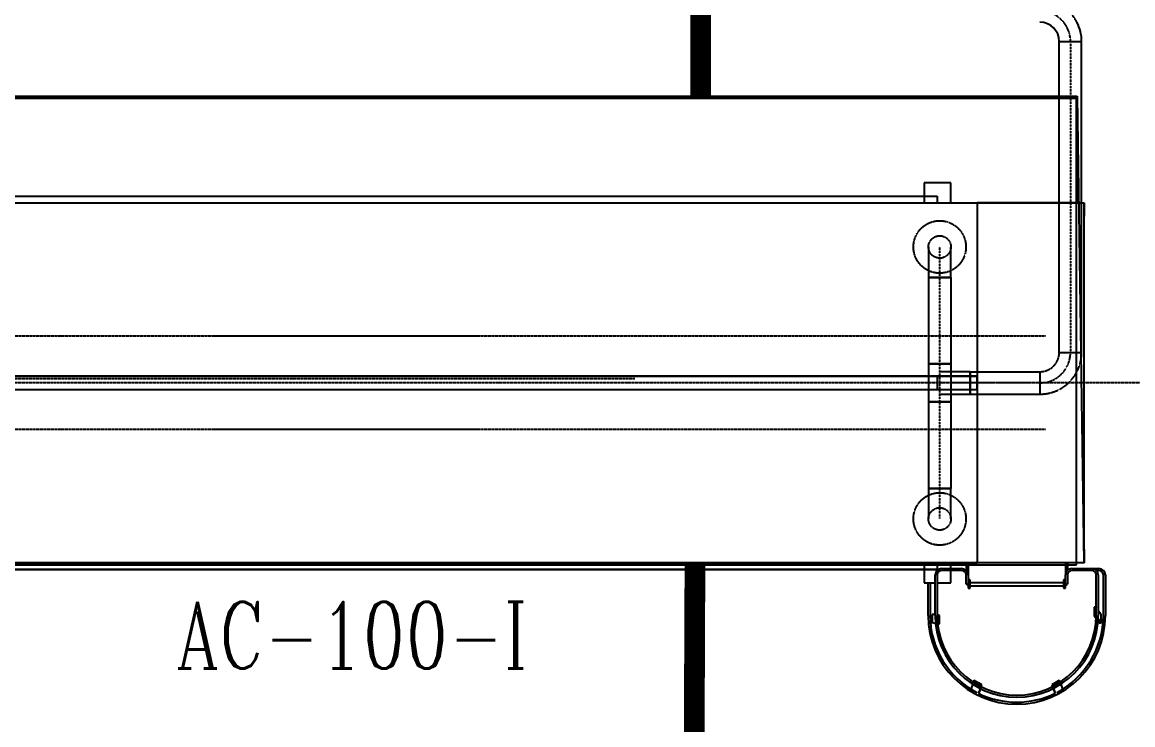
# Model space of a CAD drawing. Header units: millimetres. Extents: x -10011772 to -8149599, y 2847708 to 3434448.
# Drawn here: x -9528684 to -9512021, y 3181163 to 3191703 of the extents above; entities that cross this region are included whole.
import ezdxf

# ---------------------------------------------------------------- set-up
doc = ezdxf.new("R2010")
doc.units = ezdxf.units.MM
for name, pattern in [('DASHDOT2', [0.5, 0.25, -0.125, 0, -0.125]), ('DIVIDE2', [0.625, 0.25, -0.125, 0, -0.125, 0, -0.125]), ('HIDDEN2', [0.1875, 0.125, -0.0625])]:
    doc.linetypes.add(name, pattern=pattern)
doc.layers.add('总平面底图', color=9, linetype='Continuous')
doc.layers.add('电气-接地设计-接地线', color=3, linetype='接地线')
doc.styles.add('EESLTYPE', font='TXT.shx')
doc.styles.get("Standard").update_dxf_attribs({"font": 'romanc.SHX', "width": 0.75, "bigfont": 'hztxt.shx'})
doc.linetypes.add('接地线', pattern='A,500,["/",EESLTYPE,S=200,R=0,X=0,Y=-100],-200,60,-200', length=960)

# ---------------------------------------------------------------- blocks, each defined once
blk = doc.blocks.new('总平面底图 爆炸危险区 LOCATION I')
at = {"layer": '总平面底图', "linetype": 'Continuous'}
for p, q in [((218164.6, 131983.1), (218332.9, 131983.1)), ((218164.6, 131983.1), (218332.9, 131983.1)), ((218164.6, 131571.6), (218164.6, 131983.1)), ((218332.9, 130771.6), (218332.9, 131983.1)), ((207300, 131571.6), (218300, 131571.6)), ((218300, 131571.6), (218300, 130771.6)), ((218300, 131571.6), (218300, 130771.6)), ((218300, 131571.6), (218350, 128071.6)), ((217151.9, 130921.6), (217151.9, 130771.6)), ((217151.9, 130921.6), (217151.9, 130771.6)), ((217351.9, 130921.6), (217151.9, 130921.6)), ((217351.9, 130921.6), (217151.9, 130921.6)), ((217351.9, 130771.6), (217351.9, 130921.6)), ((217351.9, 130771.6), (217351.9, 130921.6)), ((208350, 130821.6), (217250, 130821.6)), ((208350, 130821.6), (217250, 130821.6)), ((217250, 130821.6), (217250, 130771.6)), ((217250, 130821.6), (217250, 130771.6)), ((208050, 130771.6), (217550, 130771.6)), ((208050, 130771.6), (217550, 130771.6)), ((218300, 130771.6), (217550, 130771.6)), ((217550, 130771.6), (218300, 130771.6)), ((217550, 130771.6), (217550, 129471.6)), ((217550, 130771.6), (217550, 129471.6)), ((217550, 130771.6), (218350, 130771.6)), ((217550, 130771.6), (218350, 130771.6)), ((218350, 130771.6), (218351.9, 130771.6)), ((218350, 130771.6), (218351.9, 130771.6)), ((218350, 130771.6), (218350, 128071.6)), ((218350, 130771.6), (218350, 128071.6)), ((218351.9, 130771.6), (218351.9, 130671.6)), ((218351.9, 130771.6), (218351.9, 130671.6)), ((218351.9, 130671.6), (218350, 130671.6)), ((218350, 130671.6), (218351.9, 130671.6)), ((217550, 129471.6), (208332.6, 129471.6)), ((208332.6, 129471.6), (217550, 129471.6)), ((217250, 129471.6), (217250, 129371.6)), ((217250, 129471.6), (217250, 129371.6)), ((217352.1, 129471.6), (217352.1, 129371.6)), ((217496.5, 129421.6), (217496.5, 129471.6)), ((217496.5, 129471.6), (217496.5, 129371.6)), ((217550, 129371.6), (217550, 129471.6)), ((217550, 129471.6), (217550, 129371.6)), ((217496.5, 129371.6), (217496.5, 129421.6)), ((208332.6, 129371.6), (217550, 129371.6)), ((208332.6, 129371.6), (217550, 129371.6)), ((217550, 129371.6), (217550, 128071.6)), ((217550, 129371.6), (217550, 128071.6)), ((218350, 128171.6), (218351.9, 128171.6)), ((218350, 128171.6), (218351.9, 128171.6)), ((218351.9, 128171.6), (218351.9, 128071.6)), ((218351.9, 128171.6), (218351.9, 128071.6)), ((217550, 128071.6), (208050, 128071.6)), ((208050, 128071.6), (217550, 128071.6)), ((217151.9, 128071.6), (217151.9, 127921.6)), ((217151.9, 128071.6), (217151.9, 127921.6)), ((217250, 128071.6), (217250, 128021.6)), ((217250, 128071.6), (217250, 128021.6)), ((217351.9, 128029.7), (217351.9, 128071.6)), ((217351.9, 128029.7), (217351.9, 128071.6)), ((217465.3, 128071.6), (217465.3, 128016.6)), ((217480.5, 128071.6), (217480.5, 127981.4)), ((218350, 128071.6), (217550, 128071.6)), ((218350, 128071.6), (217550, 128071.6)), ((218211, 128071.6), (218211, 127981.4)), ((218226.3, 128071.6), (218226.3, 128016.6)), ((218351.9, 128071.6), (218350, 128071.6)), ((218350, 128071.6), (218351.9, 128071.6)), ((217250, 128021.6), (208350, 128021.6)), ((208350, 128021.6), (217250, 128021.6)), ((217234.2, 127676.6), (217234.2, 127981.4)), ((217249.4, 127981.4), (217249.4, 127676.6)), ((217282.4, 128029.7), (217432.3, 128029.7)), ((217432.3, 128014.4), (217282.4, 128014.4)), ((217351.9, 127921.6), (217351.9, 128014.4)), ((217351.9, 127921.6), (217351.9, 128014.4)), ((217465.3, 127912.8), (217465.3, 127981.4)), ((217480.5, 127981.4), (217480.5, 127944.6)), ((218211, 127944.6), (218211, 127981.4)), ((218226.3, 127981.4), (218226.3, 127912.8)), ((218259.3, 128029.7), (218409.1, 128029.7)), ((218409.1, 128014.4), (218259.3, 128014.4)), ((218409.1, 128029.7), (218462.5, 128029.7)), ((218442.2, 127676.6), (218442.2, 127981.4)), ((218462.5, 128014.4), (218444.3, 128014.4)), ((218457.4, 127981.4), (218457.4, 127676.6)), ((218495.5, 127676.6), (218495.5, 127981.4)), ((218510.7, 127981.4), (218510.7, 127676.6)), ((217151.9, 127921.6), (217234.2, 127921.6)), ((217151.9, 127921.6), (217234.2, 127921.6)), ((217180.8, 127676.6), (217180.8, 127921.6)), ((217196.1, 127921.6), (217196.1, 127676.6)), ((217249.4, 127921.6), (217351.9, 127921.6)), ((217249.4, 127921.6), (217351.9, 127921.6)), ((217480.5, 127912.8), (217465.3, 127912.8)), ((217475.5, 127912.8), (217475.5, 127900.1)), ((217475.5, 127900.1), (217480.5, 127900.1)), ((217495.8, 127944.6), (217480.5, 127944.6)), ((217480.5, 127944.6), (217480.5, 127881.1)), ((217495.8, 127881.1), (217495.8, 127944.6)), ((217495.8, 127925.5), (218195.8, 127925.5)), ((217495.8, 127900.1), (218195.8, 127900.1)), ((218195.8, 127944.6), (218195.8, 127881.1)), ((218211, 127944.6), (218195.8, 127944.6)), ((218211, 127881.1), (218211, 127944.6)), ((218226.3, 127912.8), (218211, 127912.8)), ((218211, 127900.1), (218216.1, 127900.1)), ((218216.1, 127912.8), (218216.1, 127900.1)), ((217480.5, 127881.1), (217495.8, 127881.1)), ((218195.8, 127881.1), (218211, 127881.1)), ((218426.1, 127738.9), (218426.1, 127675.4)), ((218441.4, 127738.9), (218426.1, 127738.9)), ((218441.4, 127675.4), (218441.4, 127738.9)), ((218441.4, 127738.8), (218442.2, 127737.7)), ((217211.3, 127685.5), (217211.3, 127622)), ((217226.6, 127685.5), (217211.3, 127685.5)), ((217234.2, 127681), (217211.3, 127685.5)), ((217234.2, 127684), (217226.6, 127685.5)), ((217265.4, 127677.8), (217249.4, 127681)), ((217250.2, 127677.8), (217249.4, 127678)), ((217250.2, 127677.8), (217250.2, 127614.3)), ((217265.4, 127677.8), (217250.2, 127677.8)), ((217265.4, 127677.8), (217265.4, 127677.8)), ((217265.4, 127614.3), (217265.4, 127677.8)), ((217265.4, 127665.3), (217265.4, 127677.8)), ((218426.1, 127675.4), (218441.4, 127675.4)), ((218426.2, 127675.4), (218441.7, 127654)), ((218441.4, 127675.5), (218442.2, 127674.4)), ((218457, 127654.1), (218480.3, 127622.1)), ((218457.4, 127716.8), (218480.3, 127685.4)), ((218480.3, 127622.1), (218480.3, 127685.4)), ((217237.1, 127616.9), (217211.3, 127622)), ((217250.2, 127614.3), (217265.4, 127614.3)), ((218456, 127634.5), (218465, 127622)), ((218465, 127622), (218480.3, 127622.1)), ((217515.3, 127161.9), (217502.7, 127124.9)), ((217527.7, 127189.2), (217520.1, 127176)), ((217520.1, 127176), (217575.1, 127144.2)), ((217527.6, 127189), (217524.3, 127183.3)), ((217527.6, 127189), (217527.6, 127189)), ((217582.7, 127157.4), (217527.7, 127189.2)), ((217582.8, 127157.6), (217559.1, 127171.1)), ((217575.1, 127144.2), (217582.7, 127157.4)), ((217575.5, 127145), (217578.5, 127150.1)), ((217582.7, 127157.4), (217578, 127143.7)), ((217582.8, 127157.6), (217582.7, 127157.4)), ((217582.7, 127157.5), (217582.8, 127157.6)), ((218163.9, 127189.2), (218108.9, 127157.4)), ((218108.9, 127157.4), (218116.5, 127144.2)), ((218108.9, 127157.3), (218113.5, 127143.7)), ((218108.9, 127157.3), (218108.9, 127157.3)), ((218108.9, 127157.3), (218112.3, 127151.5)), ((218116.5, 127144.2), (218171.5, 127176)), ((218163.8, 127189.3), (218142.1, 127176.7)), ((218163.8, 127189.2), (218163.8, 127189.3)), ((218171.5, 127176), (218163.9, 127189.2)), ((218171.1, 127176.7), (218168, 127181.9)), ((218176.3, 127161.9), (218188.9, 127124.9)), ((217570.5, 127130.4), (217557.9, 127093.5)), ((217559, 127093.6), (217563.7, 127101.7)), ((217573.1, 127129.1), (217563.7, 127101.7)), ((218118.5, 127129.1), (218128, 127101.4)), ((218121.2, 127130.5), (218133.9, 127093.3)), ((218128, 127101.4), (218132.5, 127093.6))]:
    blk.add_line(p, q, dxfattribs=at)
at = {"layer": '总平面底图', "linetype": 'DIVIDE2'}
for p, q in [((218248.7, 131983.1), (218248.7, 131983.1)), ((218248.7, 131983.1), (218248.7, 131983.1)), ((218248.7, 131983.1), (218248.7, 131571.6)), ((218248.7, 131571.6), (218248.7, 129650.2)), ((217267.9, 130213), (217267.9, 130441.6)), ((217267.9, 130213), (217267.9, 130213)), ((217267.9, 130213), (217267.9, 130213)), ((217267.9, 129564.3), (217267.9, 130213)), ((218248.7, 129650.2), (218248.7, 129650.2)), ((218248.7, 129650.2), (218248.7, 129650.1)), ((217267.9, 129564.3), (217267.9, 129564.3)), ((217267.9, 129471.6), (217267.9, 129564.3)), ((217267.9, 129564.3), (217267.9, 129564.3)), ((217267.9, 129371.6), (217267.9, 129471.6)), ((217352.1, 129421.6), (217267.9, 129421.6)), ((217496.5, 129421.6), (217352.1, 129421.6)), ((217496.5, 129421.6), (217496.5, 129421.6)), ((217496.5, 129421.6), (217496.5, 129421.6)), ((217550, 129421.6), (217496.5, 129421.6)), ((218020.1, 129421.6), (217550, 129421.6)), ((218020.1, 129421.6), (218020.1, 129421.6)), ((218020.1, 129421.6), (218020.1, 129421.6)), ((217267.9, 129278.8), (217267.9, 129371.6)), ((217267.9, 129278.8), (217267.9, 129278.8)), ((217267.9, 128630.2), (217267.9, 129278.8)), ((217267.9, 128630.2), (217267.9, 128630.2)), ((217267.9, 128630.2), (217267.9, 128630.1)), ((217267.9, 128401.6), (217267.9, 128630.2))]:
    blk.add_line(p, q, dxfattribs=at)
at = {"layer": '总平面底图'}
for p, q in [((207094.8, 131557.7), (218294.8, 131557.7)), ((218294.8, 128057.7), (218294.8, 131557.7)), ((207094.8, 128057.7), (218294.8, 128057.7))]:
    blk.add_line(p, q, dxfattribs=at)
at = {"layer": '总平面底图', "linetype": 'HIDDEN2'}
for p, q in [((218164.6, 129650.2), (218164.6, 131571.6)), ((218332.9, 129650.2), (218332.9, 130771.6)), ((217183.8, 130441.6), (217183.8, 130213)), ((217352.1, 130213), (217352.1, 130441.6)), ((217183.8, 130213), (217267.9, 130213)), ((217267.9, 130213), (217183.8, 130213)), ((217183.8, 130213), (217183.8, 129564.3)), ((217267.9, 130213), (217352.1, 130213)), ((217352.1, 130213), (217267.9, 130213)), ((217352.1, 130213), (217352.1, 129564.3)), ((218164.6, 129650.2), (218332.9, 129650.2)), ((218164.6, 129650.2), (218332.9, 129650.2)), ((217183.8, 129564.3), (217352.1, 129564.3)), ((217183.8, 129564.3), (217183.8, 129278.8)), ((217267.9, 129564.3), (217183.8, 129564.3)), ((217352.1, 129564.3), (217267.9, 129564.3)), ((217352.1, 129564.3), (217352.1, 129471.6)), ((217496.5, 129505.7), (217267.9, 129505.7)), ((217496.5, 129471.6), (217496.5, 129505.7)), ((217496.5, 129505.7), (217496.5, 129471.6)), ((217496.5, 129505.7), (218020.1, 129505.7)), ((218020.1, 129505.7), (218020.1, 129337.4)), ((218020.1, 129505.7), (218020.1, 129337.4)), ((217267.9, 129337.4), (217496.5, 129337.4)), ((217352.1, 129371.6), (217352.1, 129278.8)), ((217496.5, 129337.4), (217496.5, 129371.6)), ((217496.5, 129371.6), (217496.5, 129337.4)), ((217496.5, 129337.4), (218020.1, 129337.4)), ((217183.8, 129278.8), (217352.1, 129278.8)), ((217267.9, 129278.8), (217183.8, 129278.8)), ((217183.8, 129278.8), (217183.8, 128630.2)), ((217352.1, 129278.8), (217267.9, 129278.8)), ((217352.1, 129278.8), (217352.1, 128630.2)), ((217267.9, 128630.2), (217183.8, 128630.2)), ((217183.8, 128630.2), (217267.9, 128630.2)), ((217183.8, 128630.2), (217183.8, 128401.6)), ((217352.1, 128630.2), (217267.9, 128630.2)), ((217267.9, 128630.2), (217352.1, 128630.2)), ((217352.1, 128401.6), (217352.1, 128630.2))]:
    blk.add_line(p, q, dxfattribs=at)
at = {"layer": '总平面底图', "linetype": 'DASHDOT2'}
for p, q in [((208050, 129775.8), (213805.4, 129775.8)), ((211815.1, 129775.8), (218065.1, 129775.8)), ((208350, 129455.7), (214980.4, 129455.7)), ((208350, 129425.8), (210640.1, 129425.8)), ((210640.1, 129425.8), (217250, 129425.8)), ((217250, 129425.8), (219240.1, 129425.8)), ((208050, 129075.8), (213805.4, 129075.8)), ((211815.1, 129075.8), (218065.1, 129075.8))]:
    blk.add_line(p, q, dxfattribs=at)
at = {"layer": '总平面底图', "linetype": 'HIDDEN2'}
for centre, radius in [((217267.9, 130441.6), 196.8), ((217267.9, 130441.6), 84.1), ((217267.9, 128401.6), 196.8), ((217267.9, 128401.6), 84.1)]:
    blk.add_circle(centre, radius, dxfattribs=at)
for centre, radius, start, end in [((218020.1, 131983.1), 312.7, 27.51165, 90), ((218020.1, 129650.2), 312.7, 270, 0), ((218020.1, 129650.2), 144.5, 270, 0)]:
    blk.add_arc(centre, radius, start, end, dxfattribs=at)
at = {"layer": '总平面底图', "linetype": 'DIVIDE2'}
for centre, start, end in [((218020.1, 131983.1), 39.19373, 90), ((218020.1, 131983.1), 0, 39.19373), ((218020.1, 129650.2), 270, 0)]:
    blk.add_arc(centre, 228.6, start, end, dxfattribs=at)
at = {"layer": '总平面底图', "linetype": 'Continuous'}
for centre, radius, start, end in [((218020.1, 131983.1), 144.5, 0, 90), ((218020.1, 131983.1), 312.7, 0, 27.51165), ((217282.4, 127981.4), 48.3, 90, 180), ((217282.4, 127981.4), 33, 90, 180), ((217432.3, 127981.4), 48.3, 0, 90), ((217432.3, 127981.4), 33, 0, 90), ((218259.3, 127981.4), 48.3, 90, 180), ((218259.3, 127981.4), 33, 90, 180), ((218409.1, 127981.4), 48.3, 0, 90), ((218409.1, 127981.4), 33, 0, 90), ((218462.5, 127981.4), 48.3, 0, 90), ((218462.5, 127981.4), 33, 0, 90), ((217845.8, 127676.6), 665, 180, 0), ((217845.8, 127676.6), 649.7, 180, 242.75936), ((217845.8, 127676.6), 611.6, 180, 0), ((217845.8, 127676.6), 596.4, 180, 0), ((217845.8, 127676.6), 649.7, 297.59406, 0), ((217845.8, 127676.6), 649.7, 243.72307, 296.2828)]:
    blk.add_arc(centre, radius, start, end, dxfattribs=at)
at = {"layer": '总平面底图', "width": 0.75}
blk.add_text('AC-100-I', height=500, rotation=0.00002, dxfattribs=at).set_placement((211539.4, 127278.6))

msp = doc.modelspace()

# ---------------------------------------------------------------- linework, layer by layer
at = {"layer": '电气-接地设计-接地线', "color": 1, "linetype": '接地线', "ltscale": 0.005, "const_width": 311}
for points in [[(-9518503, 3197738), (-9518503, 3190591)], [(-9518590, 3183591), (-9518624, 3175886)]]:
    msp.add_lwpolyline(points, dxfattribs=at)

# ---------------------------------------------------------------- block references
at = {"layer": '总平面底图', "xscale": 2, "yscale": 2, "zscale": 2}
msp.add_blockref('总平面底图 爆炸危险区 LOCATION I', (-9949454, 2927448), dxfattribs=at)

doc.saveas('drawing.dxf')
